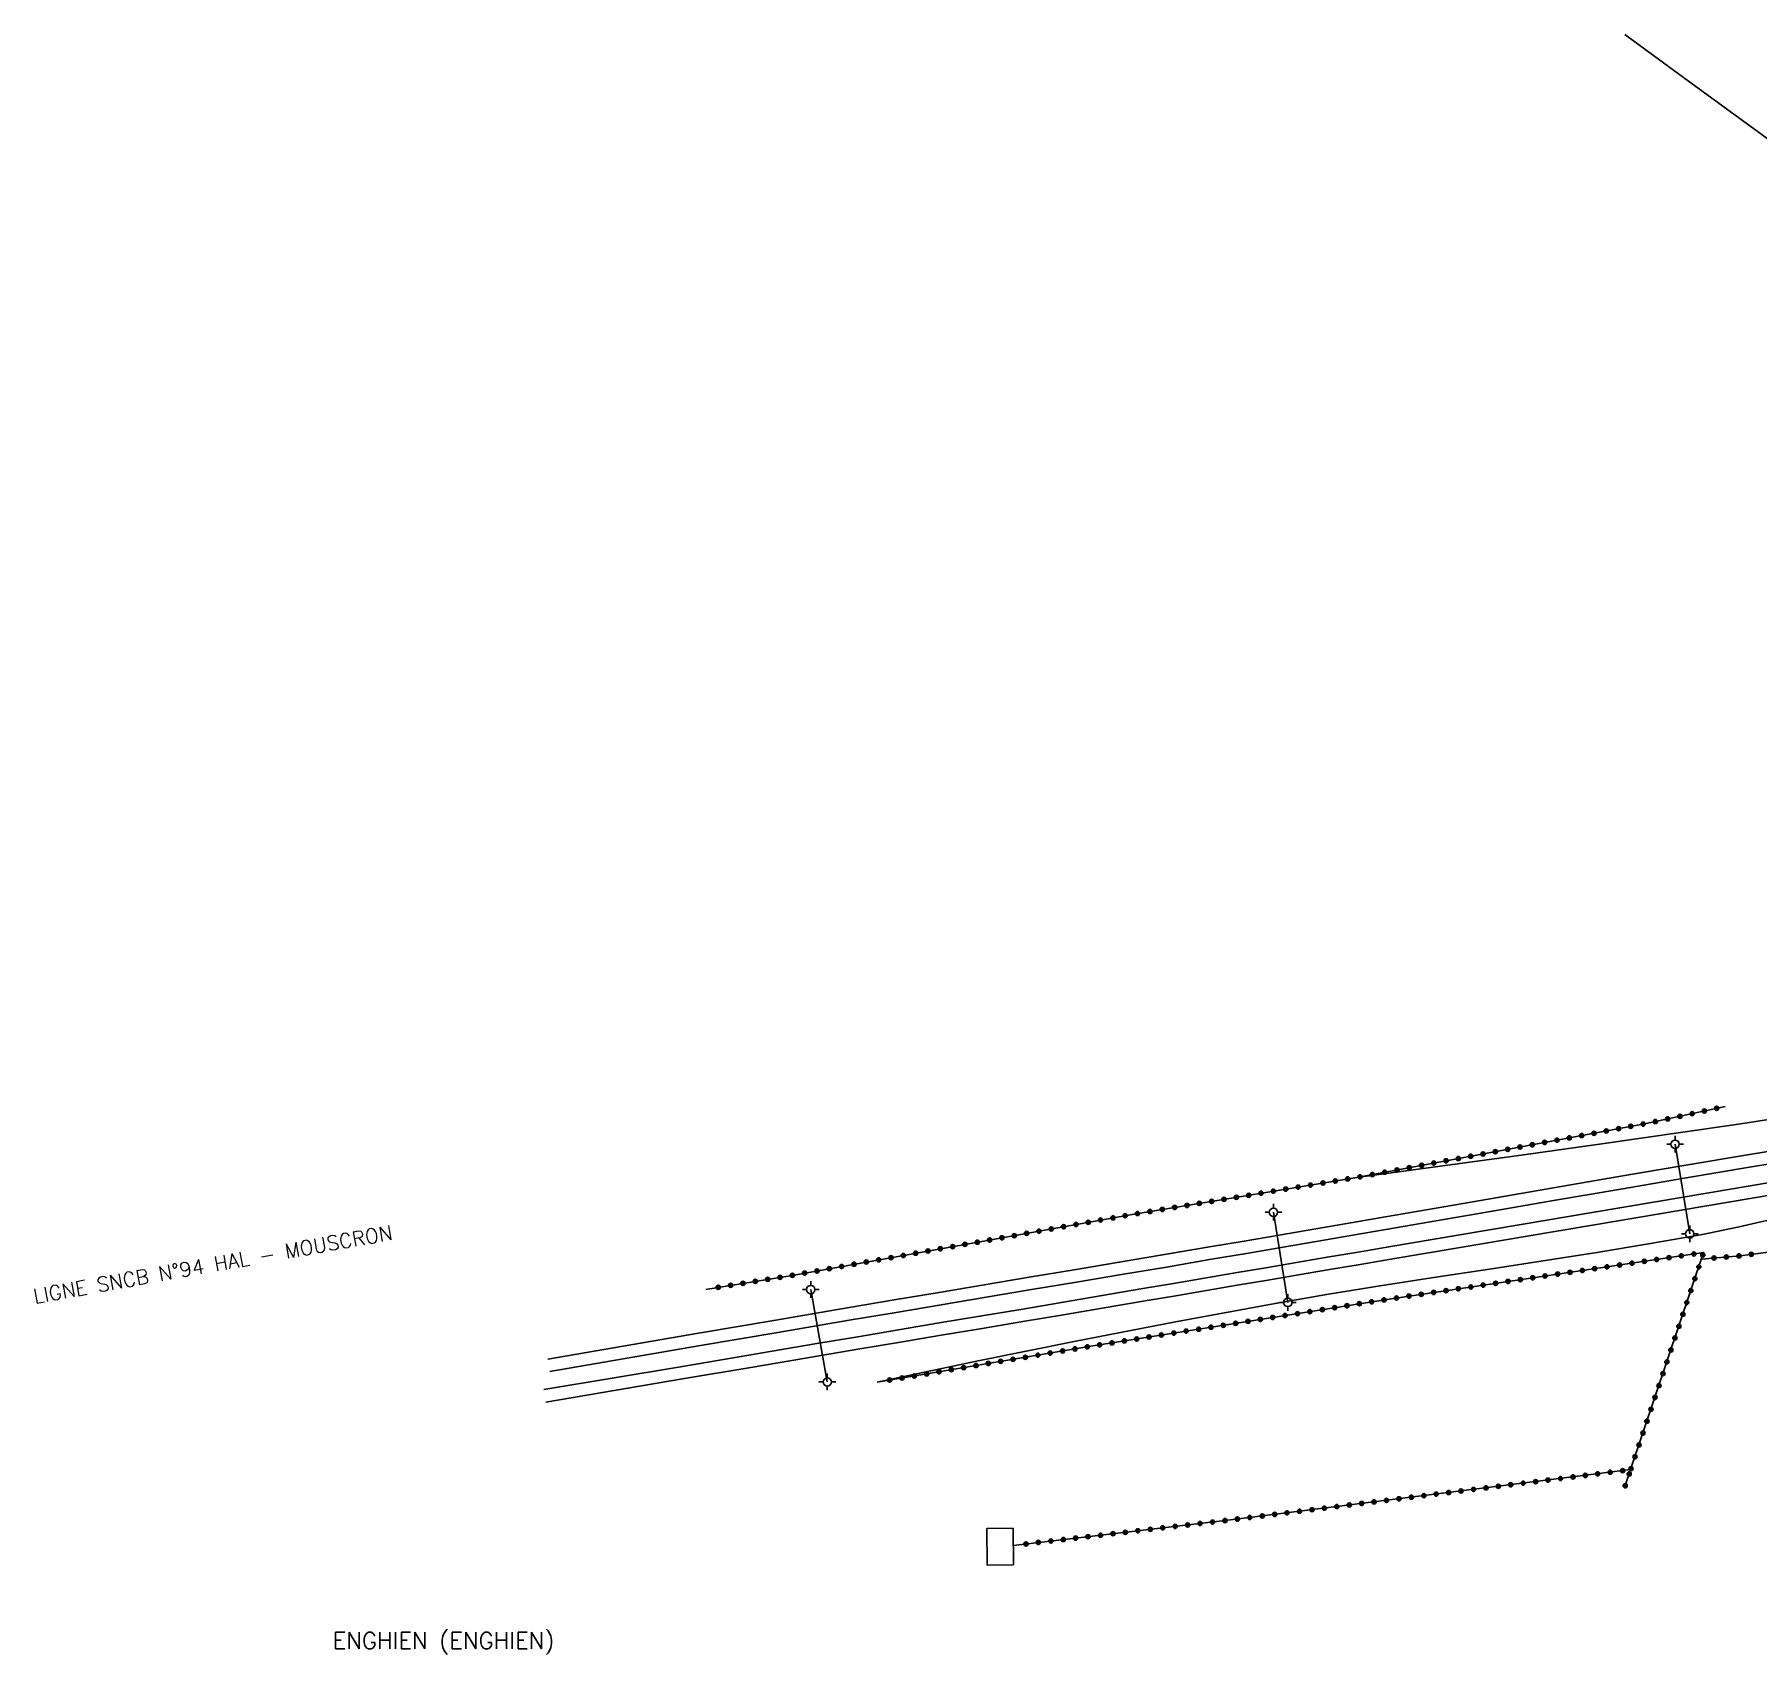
# Model space of a CAD drawing. Header units: millimetres. Extents: x 126393 to 127000, y 154000 to 154456.
# Drawn here: x 126419.5 to 126625.9, y 154261.9 to 154455.9 of the extents above; entities that cross this region are included whole.
import ezdxf
from ezdxf.enums import TextEntityAlignment as Align

# ---------------------------------------------------------------- set-up
doc = ezdxf.new("R2010")
doc.units = ezdxf.units.MM
doc.layers.get('0').update_dxf_attribs({"linetype": 'CONTINUOUS'})
for name, color, linetype in [('W0104', 1, 'CONTINUOUS'), ('W0211', 2, 'CONTINUOUS'), ('W0214', 2, 'CONTINUOUS'), ('W0323', 7, 'CONTINUOUS'), ('W0610', 7, 'CONTINUOUS'), ('W0611', 7, 'CONTINUOUS'), ('W0700', 7, 'CONTINUOUS'), ('W0980', 7, 'CONTINUOUS'), ('W0989', 7, 'CONTINUOUS')]:
    doc.layers.add(name, color=color, linetype=linetype)
doc.styles.get("Standard").update_dxf_attribs({"font": 'romans.shx', "width": 0.85})

# ---------------------------------------------------------------- blocks, each defined once
blk = doc.blocks.new('T610')
for p, q in [((-0.500001, 0), (-1.000002, 0)), ((0, 0.500001), (0, 1.000002)), ((0.500001, 0), (1.000002, 0)), ((0, -0.500001), (0, -1.000002))]:
    blk.add_line(p, q)
blk.add_ellipse((0, 0), major_axis=(-0.353554, 0.353554), ratio=1, start_param=3.926990817, end_param=10.2101761242)
blk = doc.blocks.new('t323o')
at = {"color": 0, "linetype": 'Continuous'}
for radius in [0.25, 0.15]:
    blk.add_circle((0, 0), radius, dxfattribs=at)

msp = doc.modelspace()

# ---------------------------------------------------------------- linework, layer by layer
at = {"layer": 'W0104'}
msp.add_lwpolyline([(126536.79, 154272.64), (126536.73, 154277.04), (126533.58, 154276.99), (126533.64, 154272.6)], close=True, dxfattribs=at)
at = {"layer": 'W0211'}
for points in [[(126577.9, 154319.05), (126587.59, 154320.35), (126597.29, 154321.68), (126606.98, 154323.03), (126616.67, 154324.41), (126623.61, 154325.44), (126630.56, 154326.5)], [(126627.88, 154314.1), (126625.79, 154313.62), (126623.7, 154313.14), (126621.6, 154312.69), (126619.49, 154312.27), (126613.09, 154311.12), (126606.67, 154310.05), (126600.24, 154309.04), (126593.81, 154308.07), (126587.38, 154307.1), (126580.95, 154306.1), (126574.53, 154305.06), (126568.12, 154303.95), (126556.18, 154301.75), (126544.26, 154299.45), (126532.35, 154297.04), (126520.47, 154294.53)]]:
    msp.add_lwpolyline(points, dxfattribs=at)
at = {"layer": 'W0214'}
msp.add_lwpolyline([(126659.01, 154419.78), (126653.81, 154423.67), (126648.61, 154427.56), (126643.4, 154431.44), (126638.18, 154435.31), (126631.15, 154440.48), (126624.1, 154445.64), (126617.05, 154450.79), (126609.99, 154455.93)], dxfattribs=at)
at = {"layer": 'W0323'}
for points in [[(126499.94, 154305.63), (126510.27, 154307.32), (126551.01, 154314.62), (126577.9, 154319.05), (126612.55, 154325.5), (126622.01, 154327.55)], [(126619.18, 154309.27), (126623.81, 154309.66), (126651.73, 154313.29), (126676.33, 154314.64), (126698.9, 154315.58), (126734.31, 154314.37), (126747.3, 154312.78), (126754.49, 154295.84)], [(126520.47, 154294.53), (126546.03, 154298.83), (126581.77, 154304.48), (126619.44, 154310.06), (126610.7, 154284.05)], [(126610.02, 154282.05), (126610.7, 154284.05), (126562.77, 154278.03), (126536.79, 154274.98)]]:
    msp.add_lwpolyline(points, dxfattribs=at)
at = {"layer": 'W0611'}
for points in [[(126616.02, 154323.02), (126617.78, 154312.29)], [(126569.64, 154304.08), (126567.92, 154314.87)], [(126512.51, 154305.62), (126514.49, 154294.55)]]:
    msp.add_lwpolyline(points, dxfattribs=at)
at = {"layer": 'W0700'}
for points in [[(126481.01, 154297.28), (126490.03, 154298.83), (126499.05, 154300.38), (126508.07, 154301.92), (126517.1, 154303.46), (126522.49, 154304.37), (126527.88, 154305.28), (126533.28, 154306.18), (126538.67, 154307.09), (126544.07, 154307.99), (126549.46, 154308.89), (126554.86, 154309.8), (126560.25, 154310.72), (126564.43, 154311.43), (126568.6, 154312.15), (126572.77, 154312.87), (126576.95, 154313.58), (126581.12, 154314.3), (126585.3, 154315.02), (126589.47, 154315.74), (126593.65, 154316.45), (126601.46, 154317.8), (126609.28, 154319.14), (126617.09, 154320.47), (126624.92, 154321.78), (126631.07, 154322.79)], [(126481.26, 154295.8), (126490.28, 154297.35), (126499.3, 154298.9), (126508.33, 154300.44), (126517.35, 154301.98), (126522.74, 154302.89), (126528.14, 154303.8), (126533.53, 154304.71), (126538.93, 154305.61), (126544.32, 154306.51), (126549.72, 154307.42), (126555.11, 154308.32), (126560.5, 154309.24), (126564.68, 154309.95), (126568.85, 154310.67), (126573.03, 154311.39), (126577.2, 154312.11), (126581.38, 154312.82), (126585.55, 154313.54), (126589.73, 154314.26), (126593.9, 154314.98), (126601.71, 154316.32), (126609.53, 154317.66), (126617.34, 154318.99), (126625.16, 154320.3), (126631.3, 154321.31)], [(126480.53, 154293.63), (126488.71, 154295), (126496.89, 154296.38), (126505.07, 154297.77), (126513.25, 154299.15), (126518.13, 154299.97), (126523.01, 154300.8), (126527.89, 154301.62), (126532.77, 154302.43), (126537.65, 154303.25), (126542.53, 154304.08), (126547.41, 154304.9), (126552.29, 154305.73), (126555.97, 154306.35), (126559.65, 154306.98), (126563.33, 154307.61), (126567.01, 154308.23), (126570.69, 154308.86), (126574.37, 154309.49), (126578.05, 154310.11), (126581.73, 154310.74), (126589.78, 154312.1), (126597.82, 154313.46), (126605.87, 154314.81), (126613.92, 154316.16), (126622.18, 154317.55), (126630.45, 154318.95)], [(126480.78, 154292.15), (126488.96, 154293.53), (126497.14, 154294.91), (126505.32, 154296.29), (126513.5, 154297.67), (126518.38, 154298.5), (126523.26, 154299.32), (126528.14, 154300.14), (126533.02, 154300.96), (126537.9, 154301.78), (126542.78, 154302.6), (126547.66, 154303.42), (126552.54, 154304.25), (126556.22, 154304.87), (126559.9, 154305.5), (126563.58, 154306.13), (126567.26, 154306.75), (126570.94, 154307.38), (126574.62, 154308.01), (126578.3, 154308.63), (126581.98, 154309.26), (126590.03, 154310.62), (126598.07, 154311.98), (126606.12, 154313.33), (126614.16, 154314.68), (126622.43, 154316.07), (126630.69, 154317.47)]]:
    msp.add_lwpolyline(points, dxfattribs=at)

# ---------------------------------------------------------------- block references
at = {"layer": 'W0323'}
for p, rotation in [((126616.6, 154326.37), 12.2275343700442), ((126618.07, 154326.69), 12.2275343700442), ((126619.53, 154327.01), 12.2275343700442), ((126621, 154327.33), 12.2275343700442), ((126606.3, 154324.33), 10.54747036584627), ((126607.78, 154324.61), 10.54747036584627), ((126609.25, 154324.88), 10.54747036584627), ((126610.72, 154325.16), 10.54747036584627), ((126612.2, 154325.43), 10.54747036584627), ((126613.67, 154325.74), 12.2275343700442), ((126615.13, 154326.06), 12.2275343700442), ((126595.98, 154322.41), 10.54747036584627), ((126597.45, 154322.69), 10.54747036584627), ((126598.93, 154322.96), 10.54747036584627), ((126600.4, 154323.24), 10.54747036584627), ((126601.88, 154323.51), 10.54747036584627), ((126603.35, 154323.78), 10.54747036584627), ((126604.83, 154324.06), 10.54747036584627), ((126584.18, 154320.22), 10.54747036584627), ((126585.66, 154320.49), 10.54747036584627), ((126587.13, 154320.76), 10.54747036584627), ((126588.6, 154321.04), 10.54747036584627), ((126590.08, 154321.31), 10.54747036584627), ((126591.55, 154321.59), 10.54747036584627), ((126593.03, 154321.86), 10.54747036584627), ((126594.5, 154322.14), 10.54747036584627), ((126572.36, 154318.13), 9.355835523961153), ((126573.84, 154318.38), 9.355835523961153), ((126575.32, 154318.62), 9.355835523961153), ((126576.8, 154318.87), 9.355835523961153), ((126578.28, 154319.12), 10.54747036584627), ((126579.76, 154319.39), 10.54747036584627), ((126581.23, 154319.67), 10.54747036584627), ((126582.71, 154319.94), 10.54747036584627), ((126560.52, 154316.18), 9.355835523961153), ((126562, 154316.43), 9.355835523961153), ((126563.48, 154316.67), 9.355835523961153), ((126564.96, 154316.91), 9.355835523961153), ((126566.44, 154317.16), 9.355835523961153), ((126567.92, 154317.4), 9.355835523961153), ((126569.4, 154317.65), 9.355835523961153), ((126570.88, 154317.89), 9.355835523961153), ((126548.69, 154314.2), 10.15280228960261), ((126550.16, 154314.46), 10.15280228960261), ((126551.64, 154314.72), 9.355835523961153), ((126553.12, 154314.96), 9.355835523961153), ((126554.6, 154315.21), 9.355835523961153), ((126556.08, 154315.45), 9.355835523961153), ((126557.56, 154315.69), 9.355835523961153), ((126559.04, 154315.94), 9.355835523961153), ((126536.88, 154312.08), 10.15280228960261), ((126538.35, 154312.35), 10.15280228960261), ((126539.83, 154312.61), 10.15280228960261), ((126541.31, 154312.88), 10.15280228960261), ((126542.78, 154313.14), 10.15280228960261), ((126544.26, 154313.41), 10.15280228960261), ((126545.74, 154313.67), 10.15280228960261), ((126547.21, 154313.94), 10.15280228960261), ((126525.06, 154309.97), 10.15280228960261), ((126526.54, 154310.23), 10.15280228960261), ((126528.02, 154310.5), 10.15280228960261), ((126529.49, 154310.76), 10.15280228960261), ((126530.97, 154311.03), 10.15280228960261), ((126532.45, 154311.29), 10.15280228960261), ((126533.92, 154311.56), 10.15280228960261), ((126535.4, 154311.82), 10.15280228960261), ((126618.27, 154309.88), 8.422008395676446), ((126513.25, 154307.85), 10.15280228960261), ((126514.73, 154308.12), 10.15280228960261), ((126516.21, 154308.38), 10.15280228960261), ((126517.68, 154308.65), 10.15280228960261), ((126519.16, 154308.91), 10.15280228960261), ((126520.63, 154309.18), 10.15280228960261), ((126522.11, 154309.44), 10.15280228960261), ((126523.59, 154309.7), 10.15280228960261), ((126604.91, 154307.9), 8.422008395676446), ((126606.4, 154308.12), 8.422008395676446), ((126607.88, 154308.34), 8.422008395676446), ((126609.37, 154308.56), 8.422008395676446), ((126610.85, 154308.78), 8.422008395676446), ((126612.33, 154309), 8.422008395676446), ((126613.82, 154309.22), 8.422008395676446), ((126615.3, 154309.44), 8.422008395676446), ((126616.78, 154309.66), 8.422008395676446), ((126618.87, 154308.34), 251.4211121425792), ((126619.34, 154309.76), 251.4211121425792), ((126620.68, 154309.4), 4.763641690711282), ((126622.17, 154309.52), 4.763641690711282), ((126623.67, 154309.65), 4.763641690711282), ((126625.15, 154309.84), 7.403945488928781), ((126501.42, 154305.88), 9.264447394472157), ((126502.9, 154306.12), 9.264447394472157), ((126504.38, 154306.36), 9.264447394472157), ((126505.86, 154306.6), 9.264447394472157), ((126507.34, 154306.84), 9.264447394472157), ((126508.82, 154307.08), 9.264447394472157), ((126510.3, 154307.32), 10.15280228960261), ((126511.78, 154307.59), 10.15280228960261), ((126591.56, 154305.93), 8.422008395676446), ((126593.04, 154306.15), 8.422008395676446), ((126594.53, 154306.37), 8.422008395676446), ((126596.01, 154306.59), 8.422008395676446), ((126597.5, 154306.81), 8.422008395676446), ((126598.98, 154307.03), 8.422008395676446), ((126600.46, 154307.25), 8.422008395676446), ((126601.95, 154307.47), 8.422008395676446), ((126603.43, 154307.69), 8.422008395676446), ((126618.39, 154306.92), 251.4211121425792), ((126576.73, 154303.68), 8.980447327993655), ((126578.21, 154303.92), 8.980447327993655), ((126579.69, 154304.15), 8.980447327993655), ((126581.17, 154304.38), 8.980447327993655), ((126582.66, 154304.61), 8.422008395676446), ((126584.14, 154304.83), 8.422008395676446), ((126585.62, 154305.05), 8.422008395676446), ((126587.11, 154305.27), 8.422008395676446), ((126588.59, 154305.49), 8.422008395676446), ((126590.08, 154305.71), 8.422008395676446), ((126617.43, 154304.07), 251.4211121425792), ((126617.91, 154305.49), 251.4211121425792), ((126564.88, 154301.81), 8.980447327993655), ((126566.36, 154302.04), 8.980447327993655), ((126567.84, 154302.28), 8.980447327993655), ((126569.32, 154302.51), 8.980447327993655), ((126570.8, 154302.74), 8.980447327993655), ((126572.28, 154302.98), 8.980447327993655), ((126573.77, 154303.21), 8.980447327993655), ((126575.25, 154303.45), 8.980447327993655), ((126616.96, 154302.65), 251.4211121425792), ((126551.54, 154299.7), 8.980447327993655), ((126553.02, 154299.94), 8.980447327993655), ((126554.51, 154300.17), 8.980447327993655), ((126555.99, 154300.4), 8.980447327993655), ((126557.47, 154300.64), 8.980447327993655), ((126558.95, 154300.87), 8.980447327993655), ((126560.43, 154301.11), 8.980447327993655), ((126561.91, 154301.34), 8.980447327993655), ((126563.39, 154301.57), 8.980447327993655), ((126616, 154299.81), 251.4211121425792), ((126616.48, 154301.23), 251.4211121425792), ((126538.22, 154297.51), 9.557893819857647), ((126539.7, 154297.76), 9.557893819857647), ((126541.18, 154298.01), 9.557893819857647), ((126542.66, 154298.26), 9.557893819857647), ((126544.14, 154298.51), 9.557893819857647), ((126545.62, 154298.76), 9.557893819857647), ((126547.1, 154299), 8.980447327993655), ((126548.58, 154299.23), 8.980447327993655), ((126550.06, 154299.47), 8.980447327993655), ((126615.52, 154298.39), 251.4211121425792), ((126526.39, 154295.52), 9.557893819857647), ((126527.87, 154295.77), 9.557893819857647), ((126529.35, 154296.02), 9.557893819857647), ((126530.82, 154296.27), 9.557893819857647), ((126532.3, 154296.52), 9.557893819857647), ((126533.78, 154296.77), 9.557893819857647), ((126535.26, 154297.02), 9.557893819857647), ((126536.74, 154297.27), 9.557893819857647), ((126614.57, 154295.54), 251.4211121425792), ((126615.04, 154296.96), 251.4211121425792), ((126521.95, 154294.78), 9.557893819857647), ((126523.43, 154295.02), 9.557893819857647), ((126524.91, 154295.27), 9.557893819857647), ((126614.09, 154294.12), 251.4211121425792), ((126613.13, 154291.28), 251.4211121425792), ((126613.61, 154292.7), 251.4211121425792), ((126612.65, 154289.85), 251.4211121425792), ((126612.18, 154288.43), 251.4211121425792), ((126611.22, 154285.59), 251.4211121425792), ((126611.7, 154287.01), 251.4211121425792), ((126603.79, 154283.18), 187.1564993216135), ((126605.27, 154283.36), 187.1564993216135), ((126606.76, 154283.55), 187.1564993216135), ((126608.25, 154283.74), 187.1564993216135), ((126609.74, 154283.92), 187.1564993216135), ((126610.53, 154283.54), 71.24926024881918), ((126610.74, 154284.17), 251.4211121425792), ((126587.41, 154281.12), 187.1564993216135), ((126588.9, 154281.31), 187.1564993216135), ((126590.39, 154281.49), 187.1564993216135), ((126591.88, 154281.68), 187.1564993216135), ((126593.37, 154281.87), 187.1564993216135), ((126594.86, 154282.06), 187.1564993216135), ((126596.34, 154282.24), 187.1564993216135), ((126597.83, 154282.43), 187.1564993216135), ((126599.32, 154282.62), 187.1564993216135), ((126600.81, 154282.8), 187.1564993216135), ((126602.3, 154282.99), 187.1564993216135), ((126610.05, 154282.12), 71.24926024881918), ((126571.04, 154279.07), 187.1564993216135), ((126572.53, 154279.25), 187.1564993216135), ((126574.02, 154279.44), 187.1564993216135), ((126575.51, 154279.63), 187.1564993216135), ((126577, 154279.81), 187.1564993216135), ((126578.48, 154280), 187.1564993216135), ((126579.97, 154280.19), 187.1564993216135), ((126581.46, 154280.37), 187.1564993216135), ((126582.95, 154280.56), 187.1564993216135), ((126584.44, 154280.75), 187.1564993216135), ((126585.93, 154280.93), 187.1564993216135), ((126553.17, 154276.9), 186.6944844126461), ((126554.66, 154277.08), 186.6944844126461), ((126556.15, 154277.25), 186.6944844126461), ((126557.64, 154277.43), 186.6944844126461), ((126559.13, 154277.6), 186.6944844126461), ((126560.62, 154277.77), 186.6944844126461), ((126562.11, 154277.95), 186.6944844126461), ((126563.6, 154278.13), 187.1564993216135), ((126565.09, 154278.32), 187.1564993216135), ((126566.58, 154278.5), 187.1564993216135), ((126568.07, 154278.69), 187.1564993216135), ((126569.55, 154278.88), 187.1564993216135), ((126538.28, 154275.15), 186.6944844126461), ((126539.77, 154275.33), 186.6944844126461), ((126541.26, 154275.5), 186.6944844126461), ((126542.75, 154275.68), 186.6944844126461), ((126544.23, 154275.85), 186.6944844126461), ((126545.72, 154276.03), 186.6944844126461), ((126547.21, 154276.2), 186.6944844126461), ((126548.7, 154276.38), 186.6944844126461), ((126550.19, 154276.55), 186.6944844126461), ((126551.68, 154276.73), 186.6944844126461)]:
    msp.add_blockref('t323o', p, dxfattribs=dict(at, rotation=rotation))
at = {"layer": 'W0610'}
for p in [(126616.02, 154323.02), (126567.92, 154314.87), (126617.78, 154312.29), (126512.51, 154305.62), (126569.64, 154304.08), (126514.49, 154294.55)]:
    msp.add_blockref('T610', p, dxfattribs=at)

# ---------------------------------------------------------------- texts
at = {"layer": 'W0980'}
msp.add_text('ENGHIEN (ENGHIEN)', height=2, dxfattribs=at).set_placement((126468.53, 154263.43), align=Align.MIDDLE)
at = {"layer": 'W0989'}
msp.add_text('LIGNE SNCB N°94 HAL - MOUSCRON', height=1.75, rotation=10.1447, dxfattribs=at).set_placement((126440.88, 154308.63), align=Align.MIDDLE_CENTER)

doc.saveas('drawing.dxf')
